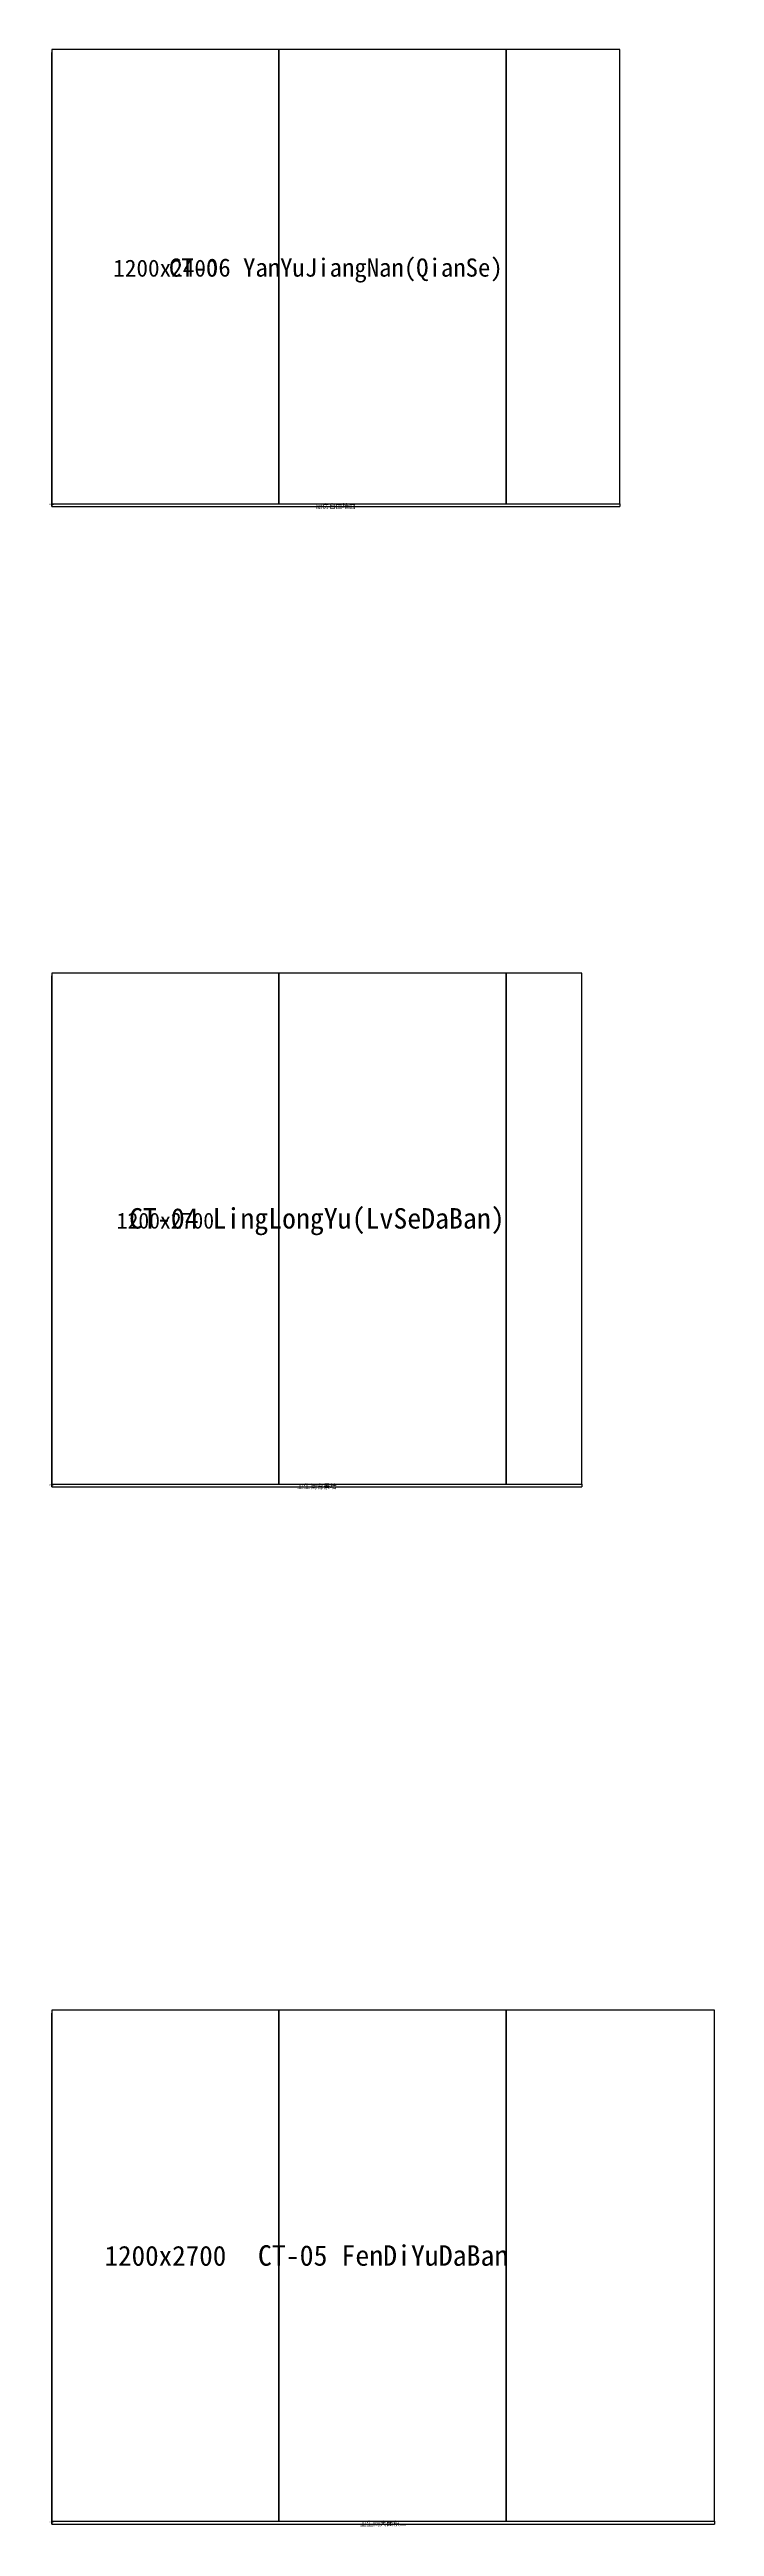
# Model space of a CAD drawing. Header units: millimetres. Extents: x 52 to 5380, y -63 to 24140.
# Drawn here: x 88 to 3600, y 11052 to 24140 of the extents above; entities that cross this region are included whole.
import ezdxf
from ezdxf.enums import TextEntityAlignment as Align

# ---------------------------------------------------------------- set-up
doc = ezdxf.new("R2010")
doc.units = ezdxf.units.MM
for name, color, linetype in [('DIM', 3, 'CONTINUOUS'), ('TEXT', 7, 'CONTINUOUS'), ('TILE', 5, 'CONTINUOUS'), ('TILE_CUT', 2, 'Continuous'), ('WALL', 7, 'CONTINUOUS')]:
    doc.layers.add(name, color=color, linetype=linetype)

msp = doc.modelspace()

# ---------------------------------------------------------------- linework, layer by layer
at = {"layer": 'DIM'}
for p, q in [((100, 24140), (100, 24125)), ((100, 21725), (100, 24125)), ((100, 21740), (100, 21725)), ((100, 21740), (100, 21725)), ((3100, 21740), (3100, 21725)), ((100, 21725), (3100, 21725)), ((100, 19260), (100, 19245)), ((100, 16545), (100, 19245)), ((100, 16560), (100, 16545)), ((100, 16560), (100, 16545)), ((100, 16545), (2900, 16545)), ((2900, 16560), (2900, 16545)), ((100, 13780), (100, 13765)), ((100, 11065), (100, 13765)), ((100, 11080), (100, 11065)), ((100, 11080), (100, 11065)), ((100, 11065), (3600, 11065)), ((3600, 11080), (3600, 11065))]:
    msp.add_line(p, q, dxfattribs=at)
at = {"layer": 'TILE'}
for points in [[(100, 21740), (1300, 21740), (1300, 24140), (100, 24140), (100, 21740)], [(1300, 21740), (2500, 21740), (2500, 24140), (1300, 24140), (1300, 21740)], [(100, 16560), (1300, 16560), (1300, 19260), (100, 19260), (100, 16560)], [(1300, 16560), (2500, 16560), (2500, 19260), (1300, 19260), (1300, 16560)], [(100, 11080), (1300, 11080), (1300, 13780), (100, 13780), (100, 11080)], [(1300, 11080), (2500, 11080), (2500, 13780), (1300, 13780), (1300, 11080)]]:
    msp.add_lwpolyline(points, close=True, dxfattribs=at)
at = {"layer": 'TILE_CUT'}
for points in [[(2500, 21740), (3100, 21740), (3100, 24140), (2500, 24140), (2500, 21740)], [(2500, 16560), (2900, 16560), (2900, 19260), (2500, 19260), (2500, 16560)], [(2500, 11080), (3600, 11080), (3600, 13780), (2500, 13780), (2500, 11080)]]:
    msp.add_lwpolyline(points, close=True, dxfattribs=at)
at = {"layer": 'WALL', "color": 7}
for points in [[(100, 21740), (3100, 21740), (3100, 24140), (100, 24140), (100, 21740)], [(100, 16560), (2900, 16560), (2900, 19260), (100, 19260), (100, 16560)], [(100, 11080), (3600, 11080), (3600, 13780), (100, 13780), (100, 11080)]]:
    msp.add_lwpolyline(points, close=True, dxfattribs=at)

# ---------------------------------------------------------------- texts
at = {"layer": 'DIM'}
for s, height, p in [('1200x2400', 90, (700, 22940)), ('2400mm', 6, (100, 21734)), ('3000mm', 6, (1600, 21734)), ('1200x2700', 84, (700, 17910)), ('2700mm', 6, (100, 16554)), ('2800mm', 6, (1500, 16554)), ('1200x2700', 105, (700, 12430)), ('2700mm', 6, (100, 11074)), ('3500mm', 6, (1850, 11074))]:
    msp.add_text(s, height=height, dxfattribs=at).set_placement(p, align=Align.CENTER)
at = {"layer": 'TEXT'}
for s, height, p in [('CT-06 YanYuJiangNan(QianSe)', 96, (1600, 22940)), ('厨房台面墙面', 25, (1600, 21715)), ('CT-04 LingLongYu(LvSeDaBan)', 108, (1500, 17910)), ('卫生间背景墙', 25, (1500, 16535)), ('CT-05 FenDiYuDaBan', 108, (1850, 12430)), ('卫生间大面积二', 25, (1850, 11055))]:
    msp.add_text(s, height=height, dxfattribs=at).set_placement(p, align=Align.CENTER)

doc.saveas('drawing.dxf')
